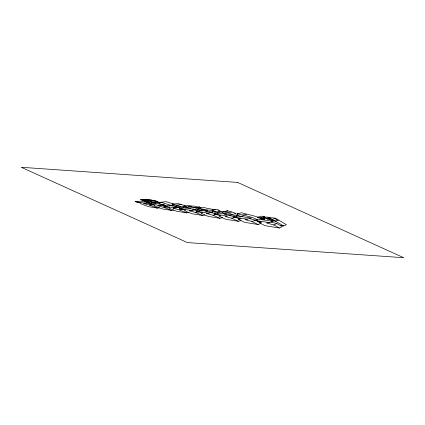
<?xml version="1.0" encoding="UTF-8"?>
<svg xmlns="http://www.w3.org/2000/svg" width="425" height="425" viewBox="0 0 425 425"><rect width="100%" height="100%" fill="white"/><g stroke="black" fill="none" stroke-linecap="round" stroke-linejoin="round"><path stroke-width="0.64" d="M173.474 203.958L166.095 201.705L160.687 202.226L160.645 202.794A4.664 0.76 9.9 0 0 159.423 202.799L158.791 203.224L160.204 204.096M143.894 203.633L144.213 203.06L149.982 202.528L149.584 203.097L143.894 203.633L149.696 205.158L157.377 208.101L159.412 207.852M158.036 205.865L158.599 205.312L164.188 204.707L163.551 205.254L158.036 205.865L163.997 207.437L171.535 210.407L173.682 210.109M200.77 207.57L199.532 207.007L197.811 207.124L193.651 205.987L188.684 206.646L188.084 207.076L183.908 206.088L188.939 205.45L192.089 206.194M173.118 208.25L173.963 207.719L179.334 207.028L178.42 207.554L173.118 208.25L179.244 209.865L186.612 212.867L188.875 212.495M260.722 221.972L258.99 222.572L265.014 225.654L279.4 228.002L282.338 226.61L276.914 223.577L271.246 222.052M280.133 225.377L283.746 225.951L286.439 224.682L278.508 220.038L276.367 219.714M202.688 215.491L195.537 212.463L189.242 210.795L195.511 209.509L184.604 207.836L179.323 208.558L185.608 210.221L184.551 210.715L191.856 213.722L202.688 215.491L205.078 215.023M258.99 222.572L261.72 222.243L254.639 220.347L258.427 219.151L272.999 221.388L269.583 222.684L266.608 223.013L273.7 224.915L276.914 223.577M189.242 210.795L195.511 209.509M271.373 218.067L266.905 216.973L263.463 218.073L269.949 219.486L268.924 218.912L272.228 217.775L275.458 218.248L277.339 219.353L274.21 220.527L270.491 219.964L271.734 220.665L275.437 221.228L278.508 220.038M271.734 220.665L272.717 220.304M240.109 218.785L238.292 219.273L244.736 222.349L258.087 224.522L260.86 223.529M268.924 218.912L272.234 219.406L275.458 218.248M200.876 210.417L196.727 209.307L199.792 208.67M267.298 219.087L270.624 217.956M266.22 218.487L269.593 217.372M262.448 219.768L261.093 219.04L262.145 218.7M238.292 219.273L240.518 218.896L233.654 217.063L237.92 216.006L251.419 218.078L245.039 219.608L251.913 221.446L255.042 220.453M265.407 217.186L264.392 216.623L261.285 216.166L257.709 217.228L260.892 217.706L261.954 218.28L265.976 217.271M260.892 217.706L264.392 216.623M219.879 218.291L212.994 215.241L206.513 213.525L212.829 212.165L201.153 210.375L196.148 211.193L202.613 212.909L201.222 213.366L208.292 216.405L219.879 218.291L222.403 217.706M206.513 213.525L212.829 212.165M238.298 221.298L231.737 218.232L225.064 216.452L231.418 215.013L218.88 213.09L214.211 214.019L220.873 215.788L219.087 216.213L225.877 219.273L238.298 221.298L240.948 220.543M237.012 216.235L230.913 214.636A2.619 0.425 9.9 0 0 231.567 214.598L231.524 214.216L230.021 213.61A8.043 1.312 9.9 0 0 227.258 212.877L225.818 212.367A9.94 1.626 9.9 0 0 223.577 211.746L223.274 211.671A3.299 0.537 9.9 0 0 222.928 211.714L222.631 211.873A4.33 0.707 9.9 0 0 222.987 212.234A2.624 0.43 9.9 0 0 222.418 212.272L222.424 212.649L224.134 213.323A8.08 1.317 9.9 0 0 226.674 213.988L224.591 213.966M231.737 218.232L234.977 217.414M242.324 216.681L236.778 215.353L237.904 214.343L237.532 213.674L242.611 215.114L246.516 214.142L250.516 215.018A21.85 3.57 9.9 0 1 252.854 215.608L257.901 217.17M236.231 215.847L237.564 215.523M237.532 213.674L241.602 212.744L246.516 214.142M231.567 214.593L235.817 213.584L234.164 212.712A7.592 1.238 9.9 0 0 231.752 212.059L230.334 211.576A9.339 1.525 9.9 0 0 228.214 210.97L223.274 211.671M224.177 213.903L225.314 213.663M227.263 212.877L231.487 211.995M212.994 215.241L216.282 214.572M222.891 212.176L218.222 211.087M215.597 209.53L213.95 209.435A7.56 1.232 9.9 0 1 211.889 209.18L207.384 208.346A14.785 2.417 9.9 0 1 205.068 207.804L203.001 207.241L198.183 207.952L200.308 208.526A15.768 2.577 9.9 0 0 202.683 209.084L208.457 210.109L211.985 210.258A4.648 0.76 9.9 0 0 212.42 210.077L216.984 209.291L220.049 210.747L215.64 211.565L212.054 211.469L217.356 212.766L221.653 211.926M222.928 211.714L227.279 210.864M211.985 210.258L212.261 210.21M206.141 211.135L205.838 211.002L207.411 210.731M195.537 212.463L198.831 211.905M185.422 205.897A4.967 0.813 9.9 0 0 184.886 205.636L183.988 205.317A8.24 1.344 9.9 0 0 182.33 204.839L180.354 204.26A9.887 1.615 9.9 0 0 178.149 203.633L172.391 204.08C171.934 204.653 172.662 205.302 174.027 205.631A8.505 1.387 9.9 0 0 175.977 206.178L176.773 206.369L175.334 206.417M200.393 210.205L203.054 209.775M196.727 209.307L200.074 208.797M184.429 207.862L180.237 206.901A1.843 0.303 9.9 0 0 180.455 206.885L180.466 206.539L178.93 205.934A8.521 1.392 9.9 0 0 176.975 205.381L175.201 204.855A10.529 1.721 9.9 0 0 172.933 204.212L172.391 204.08M189.816 208.633L190.767 208.388M188.684 206.646L192.966 207.809L197.811 207.124M179.244 209.865L182.506 209.403M192.966 207.809L199.532 207.007M185.252 207.937L187.738 207.591M180.455 206.885L184.54 206.359M175.18 206.391L176.29 206.252M163.997 207.437L167.206 207.049M176.173 205.19L181.289 204.59M186.612 212.867L176.455 211.209L168.969 208.229L169.724 207.713L163.609 206.098L169.129 205.466L179.334 207.028M169.639 205.541L169.15 205.344L172.768 205.163M189.63 208.553L190.862 208.415L186.915 207.379L183.908 206.088M149.696 205.158L152.841 204.834M171.535 210.407L161.999 208.856L154.365 205.902L154.854 205.365L148.904 203.798L154.62 203.24L164.188 204.707M159.428 202.805L160.65 202.683M152.192 200.308L149.69 199.734L144.133 200.175L148.888 201.238L147.528 200.701L153.048 200.239L155.061 200.536L157.585 201.556L152.198 202.05L149.903 201.7L153.845 202.704L159.163 202.199L160.416 202.709M151.55 202.353L156.894 201.859L159.163 202.199M205.838 211.002L207.809 210.821L201.492 209.429L198.183 207.952M147.247 200.988L148.081 200.919M146.657 202.018L144.914 201.344L146.03 201.248M147.528 200.701L149.568 201.004L155.061 200.536M157.377 208.101L148.41 206.635L140.648 203.718L140.909 203.161L135.118 201.636L140.988 201.153L149.982 202.528M148.851 199.798L146.195 199.229L140.595 199.66L144.755 200.425M145.833 200.435L151.374 199.978M142.572 199.957L148.144 199.516M143.937 200.488L145.547 200.733L144.133 200.175M261.954 218.28L264.552 218.673L263.463 218.073M144.914 201.344L147.14 201.678L140.595 199.66M261.093 219.04L264.653 219.582L263.373 218.886L259.792 218.344L257.709 217.228M135.118 201.636L144.213 203.06M148.904 203.798L158.599 205.312M163.609 206.098L173.963 207.719M179.323 208.558L190.405 210.29M196.148 211.193L208.043 213.053M214.211 214.019L227.008 216.022M233.654 217.063L247.462 219.22M254.639 220.347L269.583 222.684M259.138 222.052L260.063 222.201M242.611 215.114L244.694 215.555A22.854 3.735 9.9 0 1 249.358 216.686L250.325 216.952A18.822 3.076 9.9 0 1 253.284 217.855L257.168 219.55M235.195 213.775L237.862 214.381M163.551 205.254L165.787 205.849M149.584 203.097L151.343 203.559M211.257 212.638L215.491 213.764M194.289 210.008L197.747 210.928M178.42 207.554L181.22 208.298M249.539 218.62L255.255 220.15M229.473 215.459L234.6 216.824M171.137 205.349L160.687 202.226M149.568 201.004L152.198 202.05M153.845 202.704L155.571 203.384M156.416 201.668L156.894 201.859M194.677 207.703L197.625 208.999M217.356 212.766L218.301 213.207M212.426 210.077L215.634 211.565M238.186 218.269L239.562 218.933M251.913 221.446L258.087 224.522M257.104 221.005L259.68 222.333M260.61 218.471L261.455 218.923M273.7 224.915L279.4 228.002M272.234 219.406L274.21 220.527M275.437 221.228L283.746 225.951M227.062 210.933A3.379 0.552 9.9 0 1 227.63 210.821M237.639 182.426L21.25 167.275L187.361 242.574L403.75 257.725L237.639 182.426"/></g></svg>
